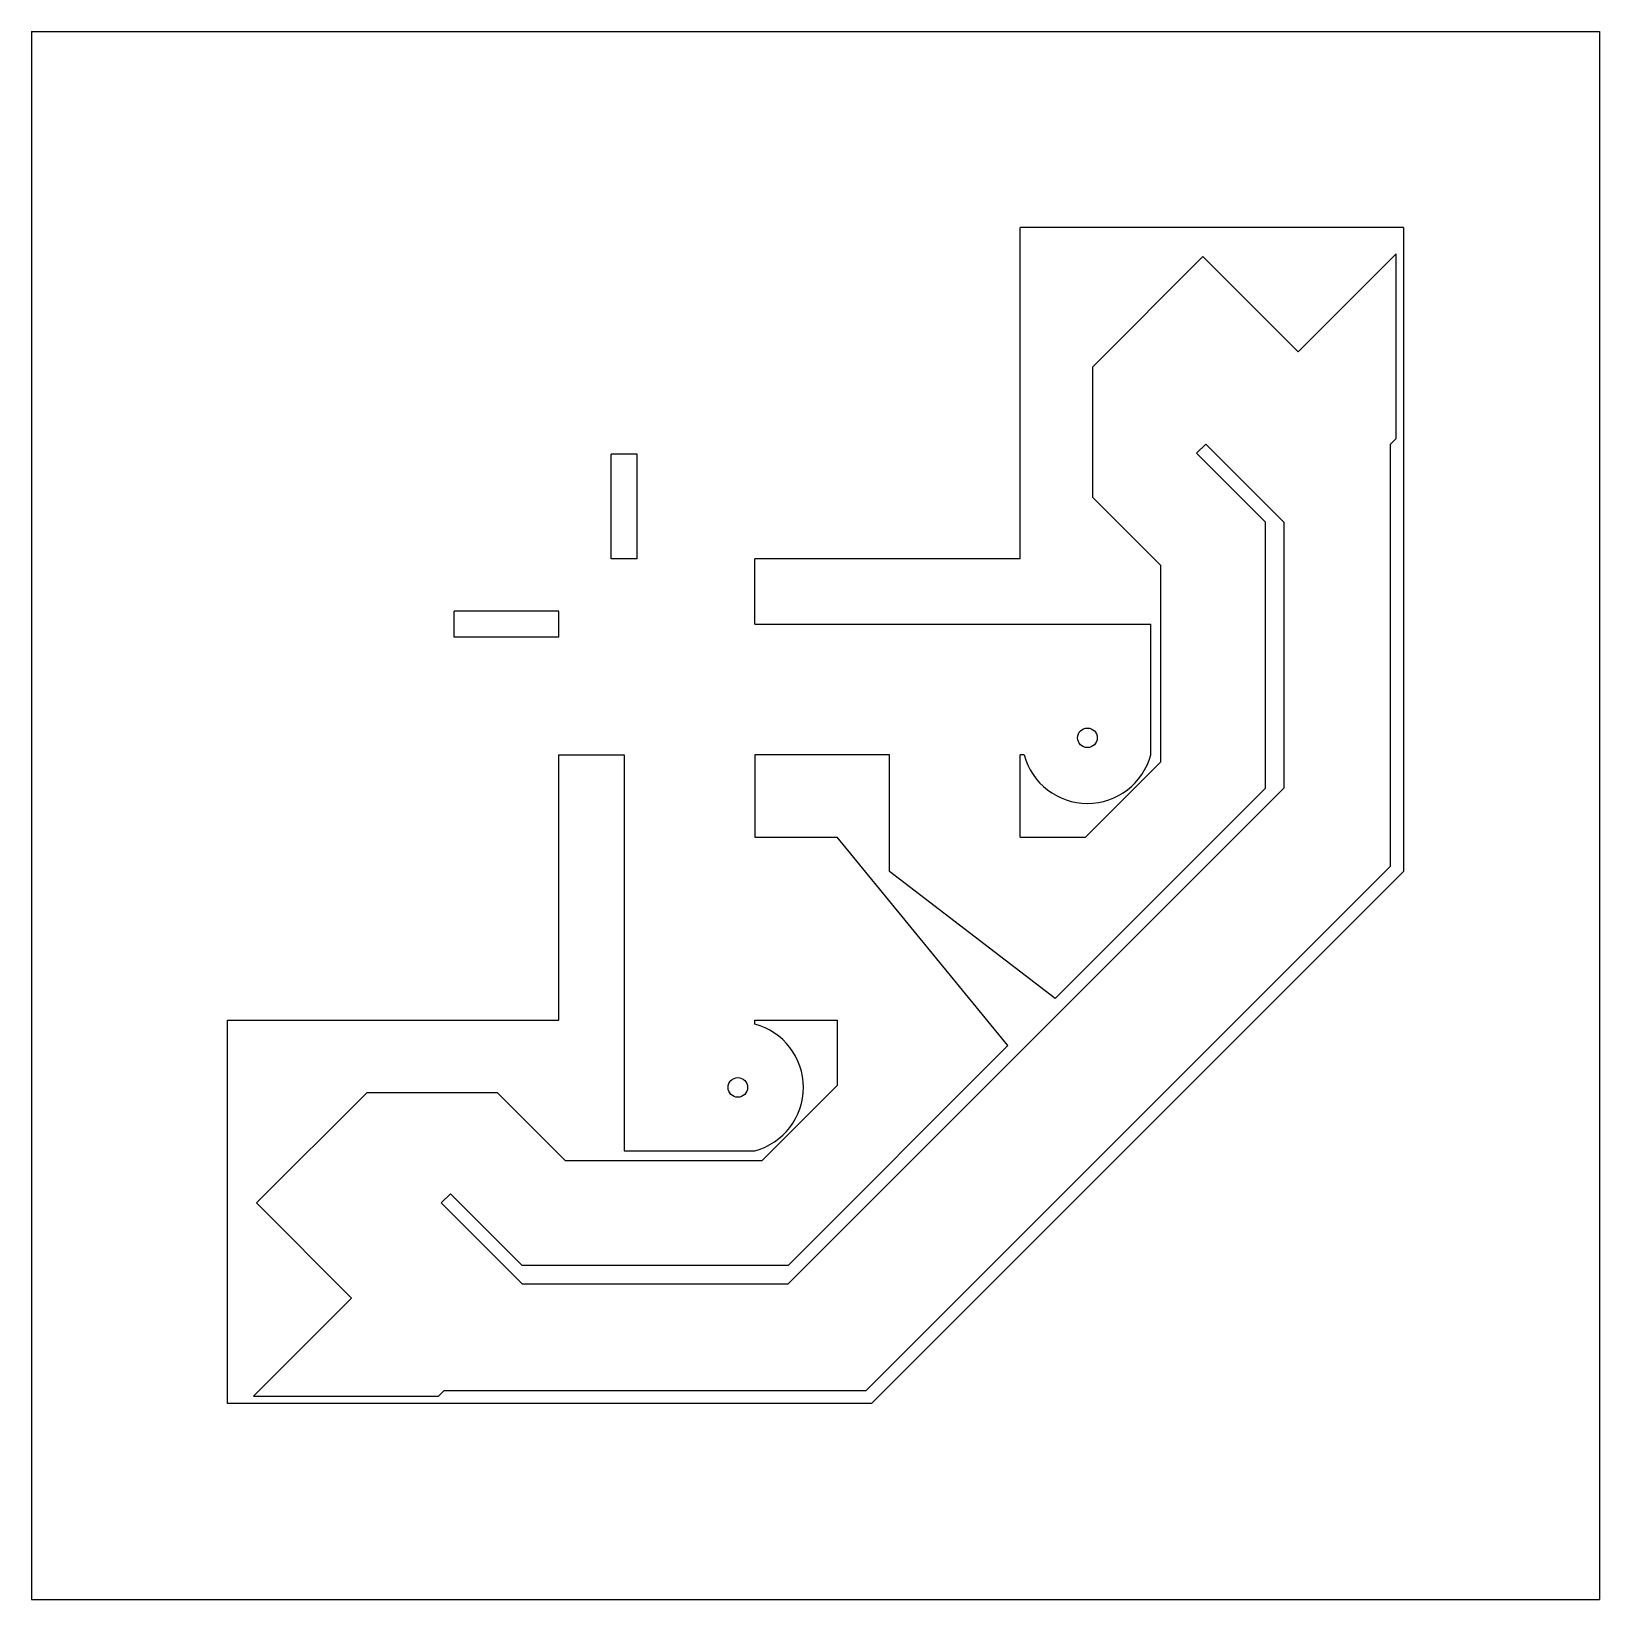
# Model space of a CAD drawing. Header units: millimetres. Extents: x 0 to 545, y 0 to 531.
# Drawn here: x 508.69 to 544.69, y 449.47 to 485.47 of the extents above; entities that cross this region are included whole.
import ezdxf

# ---------------------------------------------------------------- set-up
doc = ezdxf.new("R2010")
doc.units = ezdxf.units.MM
doc.layers.add('004_FINAL', color=1, linetype='Continuous')

msp = doc.modelspace()

# ---------------------------------------------------------------- linework, layer by layer
at = {"layer": '004_FINAL'}
for p, q in [((508.688, 485.466), (544.688, 485.466)), ((508.688, 485.466), (508.688, 449.466)), ((544.688, 485.466), (544.688, 449.466)), ((531.385, 473.359), (531.385, 480.966)), ((540.188, 480.966), (531.385, 480.966)), ((540.188, 480.966), (540.188, 466.177)), ((535.582, 480.298), (533.051, 477.768)), ((535.582, 480.298), (537.767, 478.113)), ((540.015, 480.362), (537.767, 478.113)), ((540.015, 476.119), (540.015, 480.362)), ((533.051, 474.768), (533.051, 477.768)), ((535.433, 475.78), (535.645, 475.992)), ((537.44, 474.198), (535.645, 475.992)), ((539.888, 475.992), (540.015, 476.119)), ((539.888, 466.301), (539.888, 475.992)), ((522.595, 475.759), (521.995, 475.759)), ((521.995, 473.359), (521.995, 475.759)), ((522.595, 473.359), (522.595, 475.759)), ((535.433, 475.78), (537.015, 474.198)), ((533.051, 474.768), (534.615, 473.204)), ((537.015, 468.096), (537.015, 474.198)), ((537.44, 474.198), (537.44, 468.096)), ((522.595, 473.359), (521.995, 473.359)), ((531.385, 473.359), (525.295, 473.359)), ((525.295, 471.859), (525.295, 473.359)), ((534.615, 468.699), (534.615, 473.204)), ((520.795, 472.159), (518.395, 472.159)), ((518.395, 471.559), (518.395, 472.159)), ((520.795, 471.559), (520.795, 472.159)), ((525.295, 471.859), (534.385, 471.859)), ((534.385, 468.859), (534.385, 471.859)), ((520.795, 471.559), (518.395, 471.559)), ((520.795, 462.769), (520.795, 468.859)), ((520.795, 468.859), (522.295, 468.859)), ((522.295, 468.859), (522.295, 459.769)), ((528.385, 468.859), (525.295, 468.859)), ((525.295, 468.859), (525.295, 466.969)), ((528.385, 466.181), (528.385, 468.859)), ((531.475, 468.859), (531.385, 468.859)), ((531.385, 466.969), (531.385, 468.859)), ((534.615, 468.699), (532.885, 466.969)), ((526.058, 456.714), (537.44, 468.096)), ((537.015, 468.096), (532.187, 463.268)), ((525.295, 466.969), (527.185, 466.969)), ((531.105, 462.185), (527.185, 466.969)), ((531.385, 466.969), (532.885, 466.969)), ((527.852, 454.266), (539.888, 466.301)), ((540.188, 466.177), (527.977, 453.966)), ((532.187, 463.268), (528.385, 466.181)), ((513.188, 453.966), (513.188, 462.769)), ((513.188, 462.769), (520.795, 462.769)), ((525.295, 462.679), (525.295, 462.769)), ((525.295, 462.769), (527.185, 462.769)), ((527.185, 462.769), (527.185, 461.269)), ((526.058, 457.138), (531.105, 462.185)), ((527.185, 461.269), (525.454, 459.538)), ((516.386, 461.102), (513.855, 458.572)), ((519.386, 461.102), (516.386, 461.102)), ((520.95, 459.538), (519.386, 461.102)), ((522.295, 459.769), (525.295, 459.769)), ((525.454, 459.538), (520.95, 459.538)), ((518.31, 458.784), (518.098, 458.572)), ((519.956, 457.138), (518.31, 458.784)), ((513.855, 458.572), (516.04, 456.387)), ((518.098, 458.572), (519.956, 456.714)), ((526.058, 457.138), (519.956, 457.138)), ((519.956, 456.714), (526.058, 456.714)), ((516.04, 456.387), (513.789, 454.135)), ((527.977, 453.966), (513.188, 453.966)), ((513.789, 454.135), (518.031, 454.135)), ((518.031, 454.135), (518.162, 454.266)), ((518.162, 454.266), (527.852, 454.266)), ((508.688, 449.466), (544.688, 449.466))]:
    msp.add_line(p, q, dxfattribs=at)
for centre in [(532.93, 469.249), (524.905, 461.224)]:
    msp.add_circle(centre, 0.225, dxfattribs=at)
for centre, start, end in [((532.93, 469.249), 195, 345), ((524.905, 461.224), 285, 75)]:
    msp.add_arc(centre, 1.506, start, end, dxfattribs=at)

doc.saveas('drawing.dxf')
